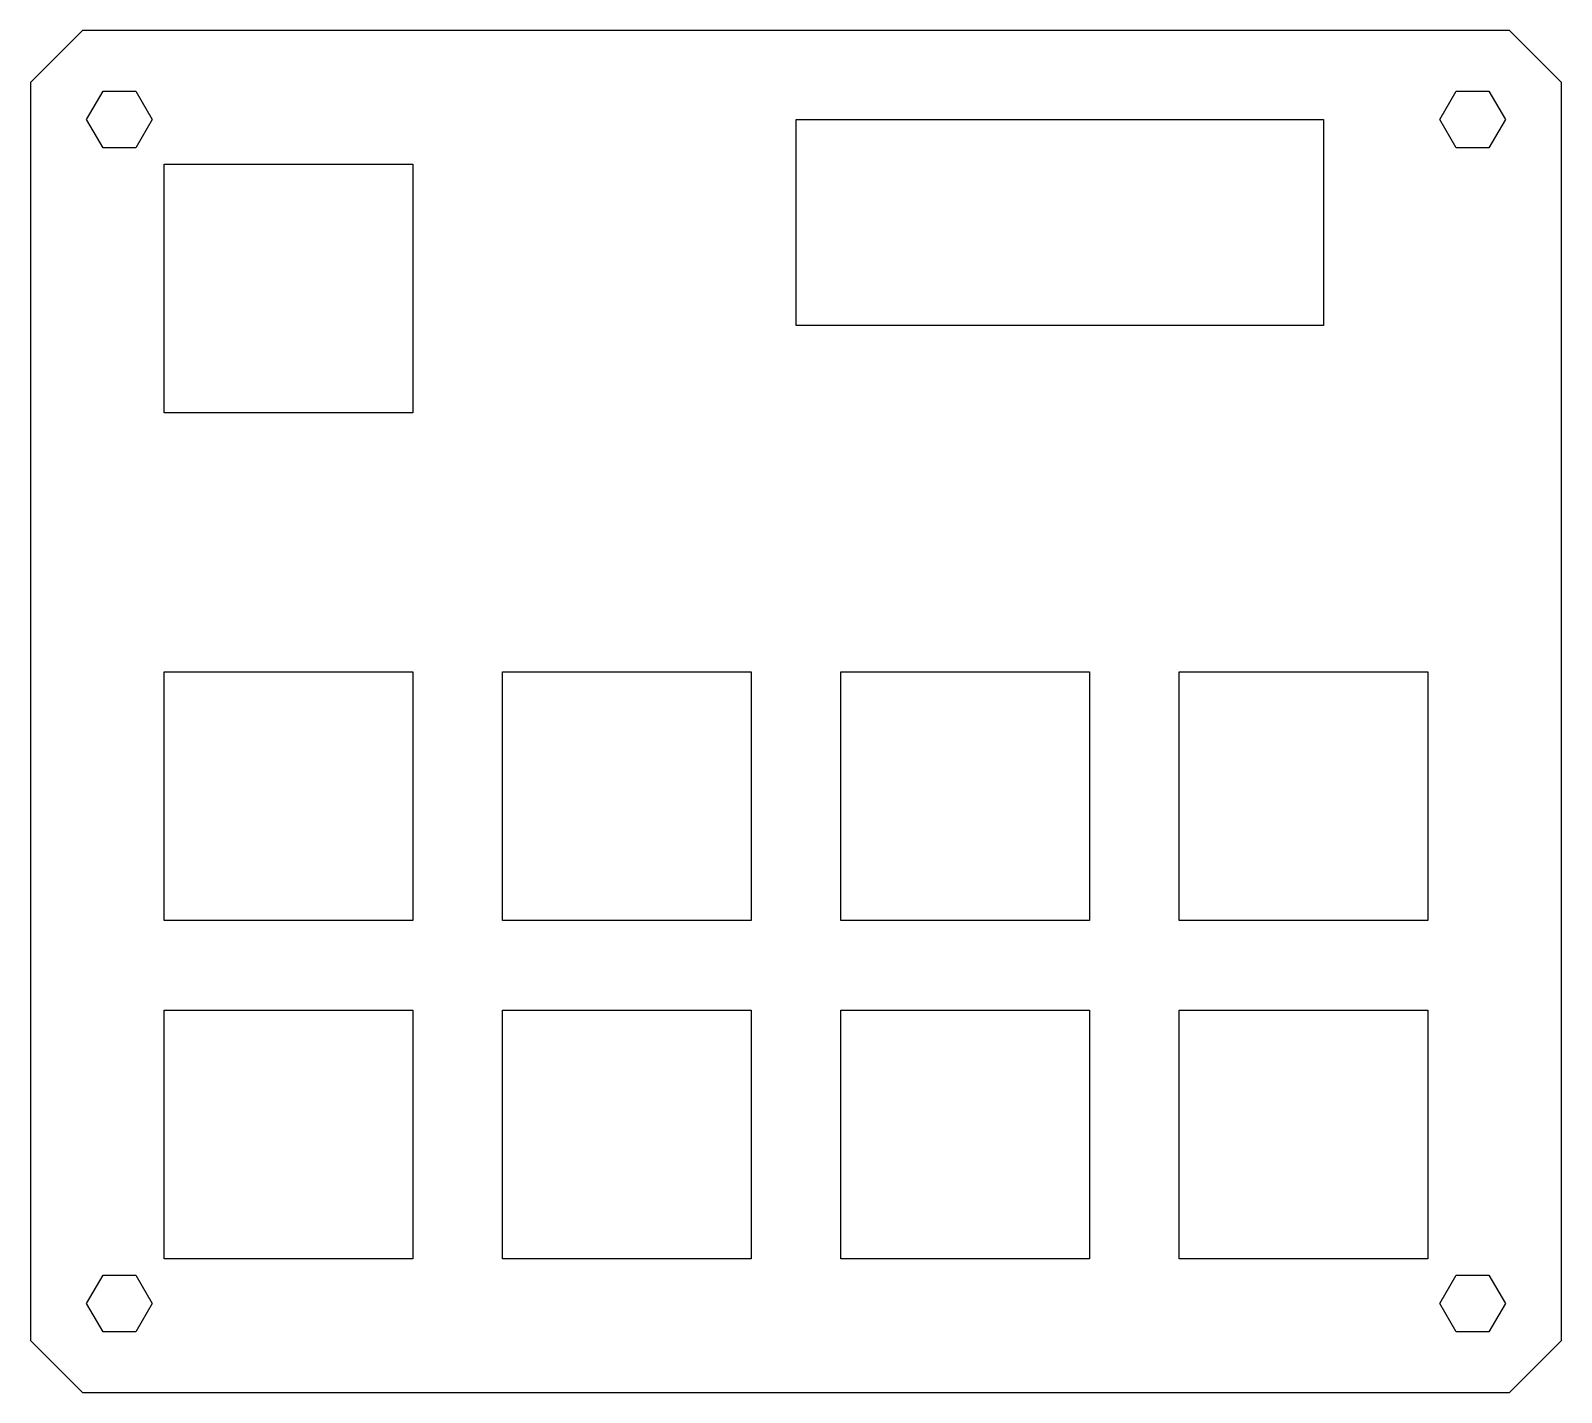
# Model space of a CAD drawing. Header units: metres. Extents: x -5 to 81.2, y -71.7 to 5.
import ezdxf

# ---------------------------------------------------------------- set-up
doc = ezdxf.new("R2010")
doc.units = ezdxf.units.M

msp = doc.modelspace()

# ---------------------------------------------------------------- linework, layer by layer
for p, q in [((-2.07108, 5), (-5, 2.07108)), ((78.2711, 5), (-2.07108, 5)), ((81.2, 2.07108), (78.2711, 5)), ((-5, 2.07108), (-5, -68.7461)), ((81.2, -68.7461), (81.2, 2.07108)), ((-1.84752, 0), (-0.923752, 1.59999)), ((-0.923752, 1.59999), (0.923752, 1.59999)), ((0.923752, 1.59999), (1.84752, 0)), ((74.3525, 0), (75.2762, 1.59999)), ((75.2762, 1.59999), (77.1238, 1.59999)), ((77.1238, 1.59999), (78.0475, 0)), ((-0.923752, -1.59999), (-1.84752, 0)), ((1.84752, 0), (0.923752, -1.59999)), ((38.1, -11.6), (38.1, 0)), ((38.1, 0), (67.8, 0)), ((67.8, 0), (67.8, -11.6)), ((75.2762, -1.59999), (74.3525, 0)), ((78.0475, 0), (77.1238, -1.59999)), ((0.923752, -1.59999), (-0.923752, -1.59999)), ((77.1238, -1.59999), (75.2762, -1.59999)), ((2.52499, -16.525), (2.52499, -2.52499)), ((2.52499, -2.52499), (16.525, -2.52499)), ((16.525, -2.52499), (16.525, -16.525)), ((67.8, -11.6), (38.1, -11.6)), ((16.525, -16.525), (2.52499, -16.525)), ((2.52499, -45.1), (2.52499, -31.1)), ((2.52499, -31.1), (16.525, -31.1)), ((16.525, -31.1), (16.525, -45.1)), ((21.575, -45.1), (21.575, -31.1)), ((21.575, -31.1), (35.575, -31.1)), ((35.575, -31.1), (35.575, -45.1)), ((40.625, -45.1), (40.625, -31.1)), ((40.625, -31.1), (54.625, -31.1)), ((54.625, -31.1), (54.625, -45.1)), ((59.675, -45.1), (59.675, -31.1)), ((59.675, -31.1), (73.675, -31.1)), ((73.675, -31.1), (73.675, -45.1)), ((16.525, -45.1), (2.52499, -45.1)), ((35.575, -45.1), (21.575, -45.1)), ((54.625, -45.1), (40.625, -45.1)), ((73.675, -45.1), (59.675, -45.1)), ((2.52499, -64.15), (2.52499, -50.15)), ((2.52499, -50.15), (16.525, -50.15)), ((16.525, -50.15), (16.525, -64.15)), ((21.575, -64.15), (21.575, -50.15)), ((21.575, -50.15), (35.575, -50.15)), ((35.575, -50.15), (35.575, -64.15)), ((40.625, -64.15), (40.625, -50.15)), ((40.625, -50.15), (54.625, -50.15)), ((54.625, -50.15), (54.625, -64.15)), ((59.675, -64.15), (59.675, -50.15)), ((59.675, -50.15), (73.675, -50.15)), ((73.675, -50.15), (73.675, -64.15)), ((16.525, -64.15), (2.52499, -64.15)), ((35.575, -64.15), (21.575, -64.15)), ((54.625, -64.15), (40.625, -64.15)), ((73.675, -64.15), (59.675, -64.15)), ((-1.84752, -66.675), (-0.923752, -65.075)), ((-0.923752, -65.075), (0.923752, -65.075)), ((0.923752, -65.075), (1.84752, -66.675)), ((74.3525, -66.675), (75.2762, -65.075)), ((75.2762, -65.075), (77.1238, -65.075)), ((77.1238, -65.075), (78.0475, -66.675)), ((-0.923752, -68.275), (-1.84752, -66.675)), ((1.84752, -66.675), (0.923752, -68.275)), ((75.2762, -68.275), (74.3525, -66.675)), ((78.0475, -66.675), (77.1238, -68.275)), ((-5, -68.7461), (-2.07108, -71.675)), ((0.923752, -68.275), (-0.923752, -68.275)), ((77.1238, -68.275), (75.2762, -68.275)), ((78.2711, -71.675), (81.2, -68.7461)), ((-2.07108, -71.675), (78.2711, -71.675))]:
    msp.add_line(p, q)

doc.saveas('drawing.dxf')
